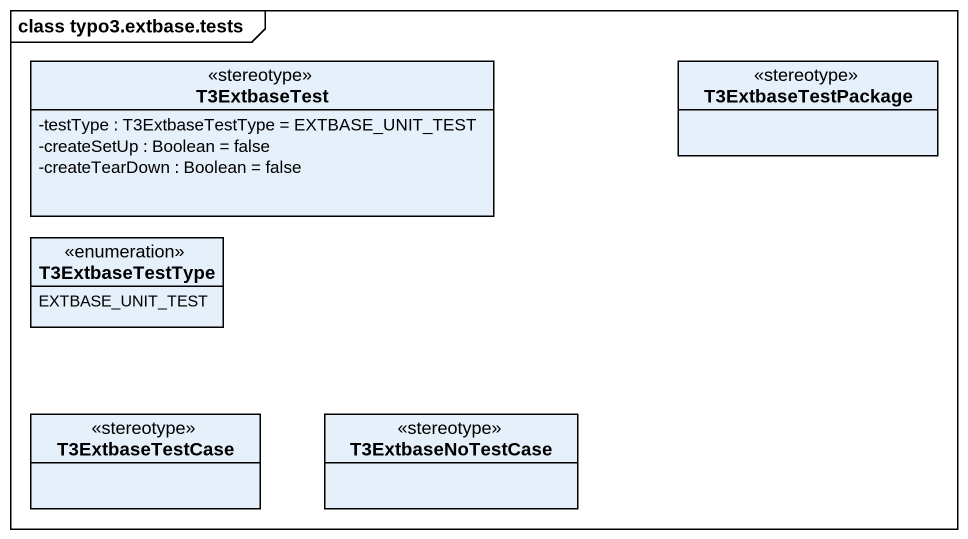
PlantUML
@startuml
mainframe class typo3.extbase.tests
hide circle
hide empty members
skinparam classAttributeIconSize 0
class T3ExtbaseTest <<stereotype>> {
  -testType : T3ExtbaseTestType = EXTBASE_UNIT_TEST
  -createSetUp : Boolean = false
  -createTearDown : Boolean = false
}
class T3ExtbaseTestPackage <<stereotype>>
enum T3ExtbaseTestType {
  EXTBASE_UNIT_TEST
}
class T3ExtbaseTestCase <<stereotype>>
class T3ExtbaseNoTestCase <<stereotype>>
@enduml
